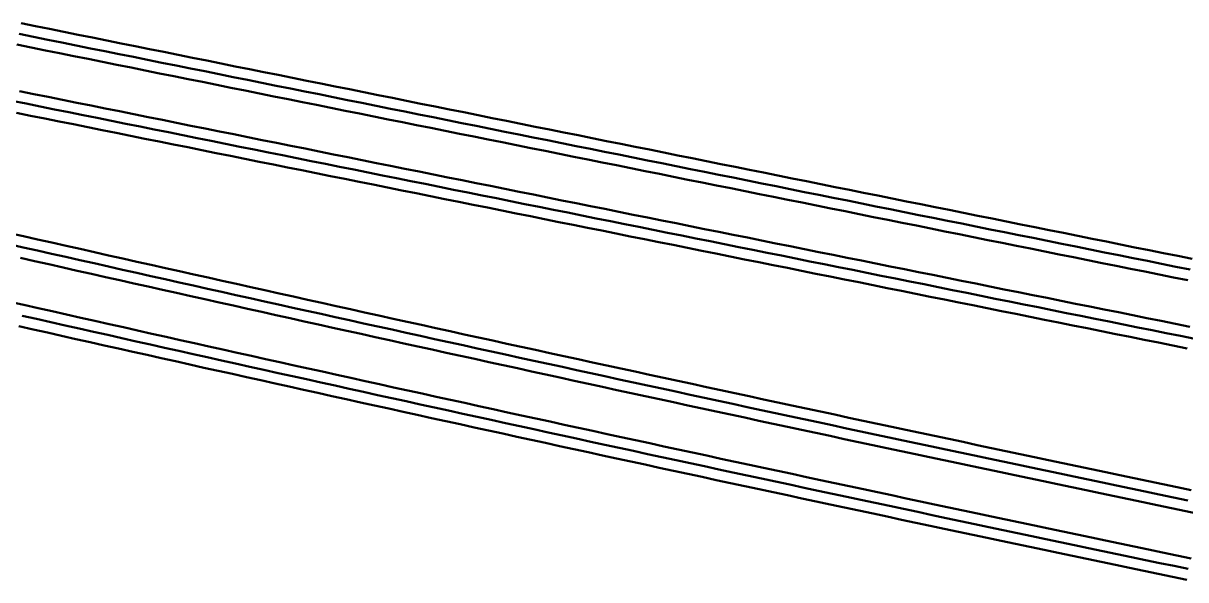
# Model space of a CAD drawing. Header units: millimetres. Extents: x 2688706 to 2690835, y 1254387 to 1255241.
# Drawn here: x 2689476 to 2689555.8, y 1254853.7 to 1254891.9 of the extents above; entities that cross this region are included whole.
import ezdxf

# ---------------------------------------------------------------- set-up
doc = ezdxf.new("R2010")
doc.units = ezdxf.units.MM
doc.layers.add('BS-TR-B-Gleisstrang-LinieGeometrie', color=7, linetype='Continuous')
doc.layers.add('BS-TR-N-Gleisstrang-LinieGeometrie', color=7, linetype='Continuous')

msp = doc.modelspace()

# ---------------------------------------------------------------- linework, layer by layer
at = {"layer": 'BS-TR-B-Gleisstrang-LinieGeometrie', "lineweight": 50}
for points in [[(2689475.709, 1254891.171, 454.8), (2689476.69, 1254890.973, 454.8), (2689477.671, 1254890.776, 454.8), (2689478.652, 1254890.578, 454.8), (2689479.632, 1254890.381, 454.8), (2689480.613, 1254890.183, 454.8), (2689481.594, 1254889.986, 454.8), (2689482.575, 1254889.788, 454.8), (2689483.556, 1254889.591, 454.8), (2689484.536, 1254889.393, 454.8), (2689485.517, 1254889.196, 454.8), (2689486.498, 1254888.999, 454.8), (2689487.479, 1254888.801, 454.8), (2689488.46, 1254888.604, 454.8), (2689489.44, 1254888.406, 454.8), (2689490.421, 1254888.209, 454.8), (2689491.402, 1254888.011, 454.8), (2689492.383, 1254887.814, 454.8), (2689493.364, 1254887.616, 454.8), (2689494.344, 1254887.419, 454.8), (2689495.325, 1254887.221, 454.8), (2689496.306, 1254887.024, 454.8), (2689497.287, 1254886.826, 454.8), (2689498.268, 1254886.629, 454.8), (2689499.248, 1254886.431, 454.8), (2689500.229, 1254886.234, 454.8), (2689501.21, 1254886.036, 454.8), (2689502.191, 1254885.839, 454.8), (2689503.172, 1254885.641, 454.8), (2689504.152, 1254885.444, 454.8), (2689505.133, 1254885.246, 454.8), (2689506.114, 1254885.049, 454.8), (2689507.095, 1254884.851, 454.8), (2689508.076, 1254884.654, 454.8), (2689509.057, 1254884.456, 454.8), (2689510.037, 1254884.259, 454.8), (2689511.018, 1254884.061, 454.8), (2689511.999, 1254883.864, 454.8), (2689512.98, 1254883.666, 454.8), (2689513.961, 1254883.469, 454.8), (2689514.941, 1254883.272, 454.8), (2689515.922, 1254883.074, 454.8), (2689516.903, 1254882.877, 454.8), (2689517.884, 1254882.679, 454.8), (2689518.865, 1254882.482, 454.8), (2689519.845, 1254882.284, 454.8), (2689520.826, 1254882.087, 454.8), (2689521.807, 1254881.889, 454.8), (2689522.788, 1254881.692, 454.8), (2689523.769, 1254881.494, 454.8), (2689524.749, 1254881.297, 454.8), (2689525.73, 1254881.099, 454.8), (2689526.711, 1254880.902, 454.8), (2689527.692, 1254880.704, 454.8), (2689528.673, 1254880.507, 454.8), (2689529.653, 1254880.309, 454.8), (2689530.634, 1254880.112, 454.8), (2689531.615, 1254879.914, 454.8), (2689532.596, 1254879.717, 454.8), (2689533.577, 1254879.519, 454.8), (2689534.557, 1254879.322, 454.8), (2689535.538, 1254879.124, 454.8), (2689536.519, 1254878.927, 454.8), (2689537.5, 1254878.729, 454.8), (2689538.481, 1254878.532, 454.8), (2689539.461, 1254878.334, 454.8), (2689540.442, 1254878.137, 454.8), (2689541.423, 1254877.939, 454.8), (2689542.404, 1254877.742, 454.8), (2689543.385, 1254877.545, 454.8), (2689544.365, 1254877.347, 454.8), (2689545.346, 1254877.15, 454.8), (2689546.327, 1254876.952, 454.8), (2689547.308, 1254876.755, 454.8), (2689548.289, 1254876.557, 454.8), (2689549.269, 1254876.36, 454.8), (2689550.25, 1254876.162, 454.8), (2689551.231, 1254875.965, 454.8), (2689552.212, 1254875.767, 454.8), (2689553.193, 1254875.57, 454.8), (2689554.174, 1254875.372, 454.8), (2689555.154, 1254875.175, 454.8), (2689556.135, 1254874.977, 454.8)], [(2689475.206, 1254886.58, 454.8), (2689476.185, 1254886.383, 454.8), (2689477.164, 1254886.186, 454.8), (2689478.143, 1254885.989, 454.8), (2689479.122, 1254885.791, 454.8), (2689480.101, 1254885.594, 454.8), (2689481.079, 1254885.397, 454.8), (2689482.058, 1254885.2, 454.8), (2689483.037, 1254885.003, 454.8), (2689484.016, 1254884.806, 454.8), (2689484.995, 1254884.609, 454.8), (2689485.974, 1254884.412, 454.8), (2689486.953, 1254884.215, 454.8), (2689487.932, 1254884.018, 454.8), (2689488.91, 1254883.82, 454.8), (2689489.889, 1254883.623, 454.8), (2689490.868, 1254883.426, 454.8), (2689491.847, 1254883.229, 454.8), (2689492.826, 1254883.032, 454.8), (2689493.805, 1254882.835, 454.8), (2689494.784, 1254882.638, 454.8), (2689495.763, 1254882.441, 454.8), (2689496.742, 1254882.244, 454.8), (2689497.72, 1254882.047, 454.8), (2689498.699, 1254881.849, 454.8), (2689499.678, 1254881.652, 454.8), (2689500.657, 1254881.455, 454.8), (2689501.636, 1254881.258, 454.8), (2689502.615, 1254881.061, 454.8), (2689503.594, 1254880.864, 454.8), (2689504.573, 1254880.667, 454.8), (2689505.552, 1254880.47, 454.8), (2689506.53, 1254880.273, 454.8), (2689507.509, 1254880.076, 454.8), (2689508.488, 1254879.879, 454.8), (2689509.467, 1254879.681, 454.8), (2689510.446, 1254879.484, 454.8), (2689511.425, 1254879.287, 454.8), (2689512.404, 1254879.09, 454.8), (2689513.383, 1254878.893, 454.8), (2689514.362, 1254878.696, 454.8), (2689515.34, 1254878.499, 454.8), (2689516.319, 1254878.302, 454.8), (2689517.298, 1254878.105, 454.8), (2689518.277, 1254877.908, 454.8), (2689519.256, 1254877.71, 454.8), (2689520.235, 1254877.513, 454.8), (2689521.214, 1254877.316, 454.8), (2689522.193, 1254877.119, 454.8), (2689523.171, 1254876.922, 454.8), (2689524.15, 1254876.725, 454.8), (2689525.129, 1254876.528, 454.8), (2689526.108, 1254876.331, 454.8), (2689527.087, 1254876.134, 454.8), (2689528.066, 1254875.937, 454.8), (2689529.045, 1254875.739, 454.8), (2689530.024, 1254875.542, 454.8), (2689531.003, 1254875.345, 454.8), (2689531.981, 1254875.148, 454.8), (2689532.96, 1254874.951, 454.8), (2689533.939, 1254874.754, 454.8), (2689534.918, 1254874.557, 454.8), (2689535.897, 1254874.36, 454.8), (2689536.876, 1254874.163, 454.8), (2689537.855, 1254873.966, 454.8), (2689538.834, 1254873.769, 454.8), (2689539.813, 1254873.571, 454.8), (2689540.791, 1254873.374, 454.8), (2689541.77, 1254873.177, 454.8), (2689542.749, 1254872.98, 454.8), (2689543.728, 1254872.783, 454.8), (2689544.707, 1254872.586, 454.8), (2689545.686, 1254872.389, 454.8), (2689546.665, 1254872.192, 454.8), (2689547.644, 1254871.995, 454.8), (2689548.623, 1254871.798, 454.8), (2689549.601, 1254871.6, 454.8), (2689550.58, 1254871.403, 454.8), (2689551.559, 1254871.206, 454.8), (2689552.538, 1254871.009, 454.8), (2689553.517, 1254870.812, 454.8), (2689554.496, 1254870.615, 454.8), (2689555.475, 1254870.418, 454.8), (2689556.454, 1254870.221, 454.8)], [(2689475.022, 1254876.725, 454.8), (2689475.996, 1254876.505, 454.8), (2689476.97, 1254876.286, 454.8), (2689477.943, 1254876.067, 454.8), (2689478.917, 1254875.848, 454.8), (2689479.89, 1254875.629, 454.8), (2689480.864, 1254875.41, 454.8), (2689481.838, 1254875.191, 454.8), (2689482.811, 1254874.973, 454.8), (2689483.785, 1254874.754, 454.8), (2689484.759, 1254874.536, 454.8), (2689484.759, 1254874.536, 454.8), (2689485.732, 1254874.318, 454.8), (2689486.706, 1254874.1, 454.8), (2689487.68, 1254873.882, 454.8), (2689488.654, 1254873.664, 454.8), (2689489.628, 1254873.447, 454.8), (2689490.603, 1254873.229, 454.8), (2689491.577, 1254873.012, 454.8), (2689492.551, 1254872.795, 454.8), (2689493.525, 1254872.579, 454.8), (2689494.499, 1254872.362, 454.8), (2689495.474, 1254872.146, 454.8), (2689496.448, 1254871.93, 454.8), (2689497.423, 1254871.714, 454.8), (2689498.397, 1254871.498, 454.8), (2689499.372, 1254871.282, 454.8), (2689500.346, 1254871.067, 454.8), (2689501.321, 1254870.852, 454.8), (2689502.295, 1254870.637, 454.8), (2689503.27, 1254870.422, 454.8), (2689504.245, 1254870.208, 454.8), (2689505.219, 1254869.993, 454.8), (2689506.194, 1254869.779, 454.8), (2689507.169, 1254869.565, 454.8), (2689508.144, 1254869.351, 454.8), (2689509.119, 1254869.138, 454.8), (2689510.094, 1254868.924, 454.8), (2689511.069, 1254868.711, 454.8), (2689512.044, 1254868.498, 454.8), (2689513.019, 1254868.285, 454.8), (2689513.994, 1254868.073, 454.8), (2689514.969, 1254867.86, 454.8), (2689515.945, 1254867.648, 454.8), (2689516.92, 1254867.436, 454.8), (2689517.895, 1254867.224, 454.8), (2689518.87, 1254867.013, 454.8), (2689519.846, 1254866.801, 454.8), (2689520.821, 1254866.59, 454.8), (2689521.797, 1254866.379, 454.8), (2689522.772, 1254866.168, 454.8), (2689523.748, 1254865.957, 454.8), (2689524.723, 1254865.747, 454.8), (2689525.699, 1254865.536, 454.8), (2689526.675, 1254865.326, 454.8), (2689527.651, 1254865.116, 454.8), (2689528.626, 1254864.907, 454.8), (2689529.602, 1254864.697, 454.8), (2689530.578, 1254864.488, 454.8), (2689531.554, 1254864.279, 454.8), (2689532.53, 1254864.07, 454.8), (2689533.506, 1254863.861, 454.8), (2689534.482, 1254863.653, 454.8), (2689535.458, 1254863.444, 454.8), (2689536.434, 1254863.236, 454.8), (2689537.41, 1254863.028, 454.8), (2689538.386, 1254862.82, 454.8), (2689539.363, 1254862.613, 454.8), (2689540.339, 1254862.406, 454.8), (2689541.315, 1254862.198, 454.8), (2689542.291, 1254861.991, 454.8), (2689543.268, 1254861.785, 454.8), (2689544.244, 1254861.578, 454.8), (2689545.221, 1254861.372, 454.8), (2689546.197, 1254861.166, 454.8), (2689547.174, 1254860.96, 454.8), (2689548.15, 1254860.754, 454.8), (2689549.127, 1254860.548, 454.8), (2689550.104, 1254860.343, 454.8), (2689551.081, 1254860.137, 454.8), (2689552.057, 1254859.932, 454.8), (2689553.034, 1254859.728, 454.8), (2689554.011, 1254859.523, 454.8), (2689554.988, 1254859.319, 454.8), (2689555.965, 1254859.114, 454.8)], [(2689475.929, 1254871.805, 454.8), (2689476.907, 1254871.585, 454.8), (2689477.885, 1254871.365, 454.8), (2689478.862, 1254871.145, 454.8), (2689479.84, 1254870.925, 454.8), (2689480.818, 1254870.706, 454.8), (2689481.796, 1254870.486, 454.8), (2689482.774, 1254870.267, 454.8), (2689483.752, 1254870.047, 454.8), (2689483.752, 1254870.047, 454.8), (2689484.727, 1254869.829, 454.8), (2689485.702, 1254869.611, 454.8), (2689486.677, 1254869.393, 454.8), (2689487.652, 1254869.175, 454.8), (2689488.627, 1254868.957, 454.8), (2689489.602, 1254868.739, 454.8), (2689490.577, 1254868.522, 454.8), (2689491.552, 1254868.305, 454.8), (2689492.527, 1254868.088, 454.8), (2689493.502, 1254867.871, 454.8), (2689494.478, 1254867.655, 454.8), (2689495.453, 1254867.439, 454.8), (2689496.428, 1254867.222, 454.8), (2689497.404, 1254867.006, 454.8), (2689498.379, 1254866.791, 454.8), (2689499.355, 1254866.575, 454.8), (2689500.33, 1254866.36, 454.8), (2689501.306, 1254866.145, 454.8), (2689502.281, 1254865.93, 454.8), (2689503.257, 1254865.715, 454.8), (2689504.233, 1254865.5, 454.8), (2689505.208, 1254865.286, 454.8), (2689506.184, 1254865.072, 454.8), (2689507.16, 1254864.858, 454.8), (2689508.136, 1254864.644, 454.8), (2689509.112, 1254864.43, 454.8), (2689510.088, 1254864.217, 454.8), (2689511.064, 1254864.004, 454.8), (2689512.04, 1254863.791, 454.8), (2689513.016, 1254863.578, 454.8), (2689513.992, 1254863.365, 454.8), (2689514.968, 1254863.153, 454.8), (2689515.944, 1254862.941, 454.8), (2689516.92, 1254862.729, 454.8), (2689517.897, 1254862.517, 454.8), (2689518.873, 1254862.305, 454.8), (2689519.849, 1254862.094, 454.8), (2689520.826, 1254861.882, 454.8), (2689521.802, 1254861.671, 454.8), (2689522.779, 1254861.46, 454.8), (2689523.755, 1254861.25, 454.8), (2689524.732, 1254861.039, 454.8), (2689525.709, 1254860.829, 454.8), (2689526.685, 1254860.619, 454.8), (2689527.662, 1254860.409, 454.8), (2689528.639, 1254860.199, 454.8), (2689529.615, 1254859.99, 454.8), (2689530.592, 1254859.78, 454.8), (2689531.569, 1254859.571, 454.8), (2689532.546, 1254859.362, 454.8), (2689533.523, 1254859.154, 454.8), (2689534.5, 1254858.945, 454.8), (2689535.477, 1254858.737, 454.8), (2689536.454, 1254858.529, 454.8), (2689537.431, 1254858.321, 454.8), (2689538.408, 1254858.113, 454.8), (2689539.386, 1254857.905, 454.8), (2689540.363, 1254857.698, 454.8), (2689541.34, 1254857.491, 454.8), (2689542.317, 1254857.284, 454.8), (2689543.295, 1254857.077, 454.8), (2689544.272, 1254856.871, 454.8), (2689545.25, 1254856.664, 454.8), (2689546.227, 1254856.458, 454.8), (2689547.205, 1254856.252, 454.8), (2689548.182, 1254856.046, 454.8), (2689549.16, 1254855.841, 454.8), (2689550.138, 1254855.635, 454.8), (2689551.115, 1254855.43, 454.8), (2689552.093, 1254855.225, 454.8), (2689553.071, 1254855.02, 454.8), (2689554.049, 1254854.815, 454.8), (2689555.027, 1254854.611, 454.8), (2689556.004, 1254854.407, 454.8)]]:
    msp.add_polyline3d(points, dxfattribs=at)
at = {"layer": 'BS-TR-N-Gleisstrang-LinieGeometrie', "color": 1, "lineweight": 50, "true_color": 0xff0000}
for points in [[(2689475.846, 1254891.908, 454.8), (2689476.827, 1254891.711, 454.8), (2689477.807, 1254891.513, 454.8), (2689478.788, 1254891.316, 454.8), (2689479.769, 1254891.119, 454.8), (2689480.749, 1254890.921, 454.8), (2689481.73, 1254890.724, 454.8), (2689482.711, 1254890.526, 454.8), (2689483.691, 1254890.329, 454.8), (2689484.672, 1254890.131, 454.8), (2689485.653, 1254889.934, 454.8), (2689486.633, 1254889.736, 454.8), (2689487.614, 1254889.539, 454.8), (2689488.595, 1254889.341, 454.8), (2689489.575, 1254889.144, 454.8), (2689490.556, 1254888.946, 454.8), (2689491.537, 1254888.749, 454.8), (2689492.518, 1254888.552, 454.8), (2689493.498, 1254888.354, 454.8), (2689494.479, 1254888.157, 454.8), (2689495.46, 1254887.959, 454.8), (2689496.44, 1254887.762, 454.8), (2689497.421, 1254887.564, 454.8), (2689498.402, 1254887.367, 454.8), (2689499.382, 1254887.169, 454.8), (2689500.363, 1254886.972, 454.8), (2689501.344, 1254886.774, 454.8), (2689502.324, 1254886.577, 454.8), (2689503.305, 1254886.38, 454.8), (2689504.286, 1254886.182, 454.8), (2689505.266, 1254885.985, 454.8), (2689506.247, 1254885.787, 454.8), (2689507.228, 1254885.59, 454.8), (2689508.208, 1254885.392, 454.8), (2689509.189, 1254885.195, 454.8), (2689510.17, 1254884.997, 454.8), (2689511.151, 1254884.8, 454.8), (2689512.131, 1254884.602, 454.8), (2689513.112, 1254884.405, 454.8), (2689514.093, 1254884.207, 454.8), (2689515.073, 1254884.01, 454.8), (2689516.054, 1254883.813, 454.8), (2689517.035, 1254883.615, 454.8), (2689518.015, 1254883.418, 454.8), (2689518.996, 1254883.22, 454.8), (2689519.977, 1254883.023, 454.8), (2689520.957, 1254882.825, 454.8), (2689521.938, 1254882.628, 454.8), (2689522.919, 1254882.43, 454.8), (2689523.899, 1254882.233, 454.8), (2689524.88, 1254882.035, 454.8), (2689525.861, 1254881.838, 454.8), (2689526.841, 1254881.641, 454.8), (2689527.822, 1254881.443, 454.8), (2689528.803, 1254881.246, 454.8), (2689529.783, 1254881.048, 454.8), (2689530.764, 1254880.851, 454.8), (2689531.745, 1254880.653, 454.8), (2689532.726, 1254880.456, 454.8), (2689533.706, 1254880.258, 454.8), (2689534.687, 1254880.061, 454.8), (2689535.668, 1254879.863, 454.8), (2689536.648, 1254879.666, 454.8), (2689537.629, 1254879.468, 454.8), (2689538.61, 1254879.271, 454.8), (2689539.59, 1254879.074, 454.8), (2689540.571, 1254878.876, 454.8), (2689541.552, 1254878.679, 454.8), (2689542.532, 1254878.481, 454.8), (2689543.513, 1254878.284, 454.8), (2689544.494, 1254878.086, 454.8), (2689545.474, 1254877.889, 454.8), (2689546.455, 1254877.691, 454.8), (2689547.436, 1254877.494, 454.8), (2689548.416, 1254877.296, 454.8), (2689549.397, 1254877.099, 454.8), (2689550.378, 1254876.901, 454.8), (2689551.359, 1254876.704, 454.8), (2689552.339, 1254876.507, 454.8), (2689553.32, 1254876.309, 454.8), (2689554.301, 1254876.112, 454.8), (2689555.281, 1254875.914, 454.8), (2689556.262, 1254875.717, 454.8)], [(2689475.55, 1254890.438, 454.8), (2689476.53, 1254890.24, 454.8), (2689477.511, 1254890.043, 454.8), (2689478.492, 1254889.846, 454.8), (2689479.473, 1254889.648, 454.8), (2689480.453, 1254889.451, 454.8), (2689481.434, 1254889.253, 454.8), (2689482.415, 1254889.056, 454.8), (2689483.395, 1254888.858, 454.8), (2689484.376, 1254888.661, 454.8), (2689485.357, 1254888.463, 454.8), (2689486.337, 1254888.266, 454.8), (2689487.318, 1254888.068, 454.8), (2689488.299, 1254887.871, 454.8), (2689489.279, 1254887.673, 454.8), (2689490.26, 1254887.476, 454.8), (2689491.241, 1254887.279, 454.8), (2689492.221, 1254887.081, 454.8), (2689493.202, 1254886.884, 454.8), (2689494.183, 1254886.686, 454.8), (2689495.163, 1254886.489, 454.8), (2689496.144, 1254886.291, 454.8), (2689497.125, 1254886.094, 454.8), (2689498.106, 1254885.896, 454.8), (2689499.086, 1254885.699, 454.8), (2689500.067, 1254885.501, 454.8), (2689501.048, 1254885.304, 454.8), (2689502.028, 1254885.106, 454.8), (2689503.009, 1254884.909, 454.8), (2689503.99, 1254884.712, 454.8), (2689504.97, 1254884.514, 454.8), (2689505.951, 1254884.317, 454.8), (2689506.932, 1254884.119, 454.8), (2689507.912, 1254883.922, 454.8), (2689508.893, 1254883.724, 454.8), (2689509.874, 1254883.527, 454.8), (2689510.854, 1254883.329, 454.8), (2689511.835, 1254883.132, 454.8), (2689512.816, 1254882.934, 454.8), (2689513.796, 1254882.737, 454.8), (2689514.777, 1254882.54, 454.8), (2689515.758, 1254882.342, 454.8), (2689516.738, 1254882.145, 454.8), (2689517.719, 1254881.947, 454.8), (2689518.7, 1254881.75, 454.8), (2689519.681, 1254881.552, 454.8), (2689520.661, 1254881.355, 454.8), (2689521.642, 1254881.157, 454.8), (2689522.623, 1254880.96, 454.8), (2689523.603, 1254880.762, 454.8), (2689524.584, 1254880.565, 454.8), (2689525.565, 1254880.367, 454.8), (2689526.545, 1254880.17, 454.8), (2689527.526, 1254879.973, 454.8), (2689528.507, 1254879.775, 454.8), (2689529.487, 1254879.578, 454.8), (2689530.468, 1254879.38, 454.8), (2689531.449, 1254879.183, 454.8), (2689532.429, 1254878.985, 454.8), (2689533.41, 1254878.788, 454.8), (2689534.391, 1254878.59, 454.8), (2689535.371, 1254878.393, 454.8), (2689536.352, 1254878.195, 454.8), (2689537.333, 1254877.998, 454.8), (2689538.314, 1254877.801, 454.8), (2689539.294, 1254877.603, 454.8), (2689540.275, 1254877.406, 454.8), (2689541.256, 1254877.208, 454.8), (2689542.236, 1254877.011, 454.8), (2689543.217, 1254876.813, 454.8), (2689544.198, 1254876.616, 454.8), (2689545.178, 1254876.418, 454.8), (2689546.159, 1254876.221, 454.8), (2689547.14, 1254876.023, 454.8), (2689548.12, 1254875.826, 454.8), (2689549.101, 1254875.628, 454.8), (2689550.082, 1254875.431, 454.8), (2689551.062, 1254875.234, 454.8), (2689552.043, 1254875.036, 454.8), (2689553.024, 1254874.839, 454.8), (2689554.004, 1254874.641, 454.8), (2689554.985, 1254874.444, 454.8), (2689555.966, 1254874.246, 454.8)], [(2689475.747, 1254887.236, 454.8), (2689476.727, 1254887.039, 454.8), (2689477.707, 1254886.841, 454.8), (2689478.687, 1254886.644, 454.8), (2689479.667, 1254886.447, 454.8), (2689480.647, 1254886.249, 454.8), (2689481.627, 1254886.052, 454.8), (2689482.607, 1254885.855, 454.8), (2689483.587, 1254885.657, 454.8), (2689484.567, 1254885.46, 454.8), (2689485.547, 1254885.263, 454.8), (2689486.527, 1254885.065, 454.8), (2689487.507, 1254884.868, 454.8), (2689488.487, 1254884.671, 454.8), (2689489.467, 1254884.474, 454.8), (2689490.447, 1254884.276, 454.8), (2689491.427, 1254884.079, 454.8), (2689492.407, 1254883.882, 454.8), (2689493.387, 1254883.684, 454.8), (2689494.367, 1254883.487, 454.8), (2689495.346, 1254883.29, 454.8), (2689496.326, 1254883.092, 454.8), (2689497.306, 1254882.895, 454.8), (2689498.286, 1254882.698, 454.8), (2689499.266, 1254882.5, 454.8), (2689500.246, 1254882.303, 454.8), (2689501.226, 1254882.106, 454.8), (2689502.206, 1254881.908, 454.8), (2689503.186, 1254881.711, 454.8), (2689504.166, 1254881.514, 454.8), (2689505.146, 1254881.317, 454.8), (2689506.126, 1254881.119, 454.8), (2689507.106, 1254880.922, 454.8), (2689508.086, 1254880.725, 454.8), (2689509.066, 1254880.527, 454.8), (2689510.046, 1254880.33, 454.8), (2689511.026, 1254880.133, 454.8), (2689512.006, 1254879.935, 454.8), (2689512.986, 1254879.738, 454.8), (2689513.966, 1254879.541, 454.8), (2689514.945, 1254879.343, 454.8), (2689515.925, 1254879.146, 454.8), (2689516.905, 1254878.949, 454.8), (2689517.885, 1254878.751, 454.8), (2689518.865, 1254878.554, 454.8), (2689519.845, 1254878.357, 454.8), (2689520.825, 1254878.16, 454.8), (2689521.805, 1254877.962, 454.8), (2689522.785, 1254877.765, 454.8), (2689523.765, 1254877.568, 454.8), (2689524.745, 1254877.37, 454.8), (2689525.725, 1254877.173, 454.8), (2689526.705, 1254876.976, 454.8), (2689527.685, 1254876.778, 454.8), (2689528.665, 1254876.581, 454.8), (2689529.645, 1254876.384, 454.8), (2689530.625, 1254876.186, 454.8), (2689531.605, 1254875.989, 454.8), (2689532.585, 1254875.792, 454.8), (2689533.565, 1254875.595, 454.8), (2689534.544, 1254875.397, 454.8), (2689535.524, 1254875.2, 454.8), (2689536.504, 1254875.003, 454.8), (2689537.484, 1254874.805, 454.8), (2689538.464, 1254874.608, 454.8), (2689539.444, 1254874.411, 454.8), (2689540.424, 1254874.213, 454.8), (2689541.404, 1254874.016, 454.8), (2689542.384, 1254873.819, 454.8), (2689543.364, 1254873.621, 454.8), (2689544.344, 1254873.424, 454.8), (2689545.324, 1254873.227, 454.8), (2689546.304, 1254873.029, 454.8), (2689547.284, 1254872.832, 454.8), (2689548.264, 1254872.635, 454.8), (2689549.244, 1254872.438, 454.8), (2689550.224, 1254872.24, 454.8), (2689551.204, 1254872.043, 454.8), (2689552.184, 1254871.846, 454.8), (2689553.164, 1254871.648, 454.8), (2689554.144, 1254871.451, 454.8), (2689555.123, 1254871.254, 454.8), (2689556.103, 1254871.056, 454.8)], [(2689475.521, 1254885.752, 454.8), (2689476.502, 1254885.554, 454.8), (2689477.482, 1254885.357, 454.8), (2689478.463, 1254885.159, 454.8), (2689479.443, 1254884.962, 454.8), (2689480.424, 1254884.764, 454.8), (2689481.404, 1254884.567, 454.8), (2689482.385, 1254884.37, 454.8), (2689483.365, 1254884.172, 454.8), (2689484.346, 1254883.975, 454.8), (2689485.326, 1254883.777, 454.8), (2689486.307, 1254883.58, 454.8), (2689487.287, 1254883.383, 454.8), (2689488.268, 1254883.185, 454.8), (2689489.248, 1254882.988, 454.8), (2689490.229, 1254882.79, 454.8), (2689491.209, 1254882.593, 454.8), (2689492.19, 1254882.395, 454.8), (2689493.17, 1254882.198, 454.8), (2689494.151, 1254882.001, 454.8), (2689495.131, 1254881.803, 454.8), (2689496.112, 1254881.606, 454.8), (2689497.092, 1254881.408, 454.8), (2689498.073, 1254881.211, 454.8), (2689499.054, 1254881.013, 454.8), (2689500.034, 1254880.816, 454.8), (2689501.015, 1254880.619, 454.8), (2689501.995, 1254880.421, 454.8), (2689502.976, 1254880.224, 454.8), (2689503.956, 1254880.026, 454.8), (2689504.937, 1254879.829, 454.8), (2689505.917, 1254879.631, 454.8), (2689506.898, 1254879.434, 454.8), (2689507.878, 1254879.237, 454.8), (2689508.859, 1254879.039, 454.8), (2689509.839, 1254878.842, 454.8), (2689510.82, 1254878.644, 454.8), (2689511.8, 1254878.447, 454.8), (2689512.781, 1254878.249, 454.8), (2689513.761, 1254878.052, 454.8), (2689514.742, 1254877.855, 454.8), (2689515.722, 1254877.657, 454.8), (2689516.703, 1254877.46, 454.8), (2689517.683, 1254877.262, 454.8), (2689518.664, 1254877.065, 454.8), (2689519.644, 1254876.867, 454.8), (2689520.625, 1254876.67, 454.8), (2689521.605, 1254876.473, 454.8), (2689522.586, 1254876.275, 454.8), (2689523.566, 1254876.078, 454.8), (2689524.547, 1254875.88, 454.8), (2689525.527, 1254875.683, 454.8), (2689526.508, 1254875.486, 454.8), (2689527.488, 1254875.288, 454.8), (2689528.469, 1254875.091, 454.8), (2689529.449, 1254874.893, 454.8), (2689530.43, 1254874.696, 454.8), (2689531.41, 1254874.498, 454.8), (2689532.391, 1254874.301, 454.8), (2689533.371, 1254874.104, 454.8), (2689534.352, 1254873.906, 454.8), (2689535.332, 1254873.709, 454.8), (2689536.313, 1254873.511, 454.8), (2689537.293, 1254873.314, 454.8), (2689538.274, 1254873.116, 454.8), (2689539.255, 1254872.919, 454.8), (2689540.235, 1254872.722, 454.8), (2689541.216, 1254872.524, 454.8), (2689542.196, 1254872.327, 454.8), (2689543.177, 1254872.129, 454.8), (2689544.157, 1254871.932, 454.8), (2689545.138, 1254871.734, 454.8), (2689546.118, 1254871.537, 454.8), (2689547.099, 1254871.34, 454.8), (2689548.079, 1254871.142, 454.8), (2689549.06, 1254870.945, 454.8), (2689550.04, 1254870.747, 454.8), (2689551.021, 1254870.55, 454.8), (2689552.001, 1254870.352, 454.8), (2689552.982, 1254870.155, 454.8), (2689553.962, 1254869.958, 454.8), (2689554.943, 1254869.76, 454.8), (2689555.923, 1254869.563, 454.8)], [(2689475.032, 1254877.491, 454.795), (2689476.006, 1254877.272, 454.795), (2689476.981, 1254877.052, 454.795), (2689477.955, 1254876.833, 454.795), (2689478.93, 1254876.614, 454.795), (2689479.904, 1254876.394, 454.795), (2689480.879, 1254876.175, 454.795), (2689481.853, 1254875.956, 454.794), (2689482.828, 1254875.738, 454.794), (2689483.802, 1254875.519, 454.793), (2689484.777, 1254875.3, 454.793), (2689484.777, 1254875.3, 454.793), (2689485.754, 1254875.081, 454.792), (2689486.731, 1254874.862, 454.791), (2689487.708, 1254874.644, 454.791), (2689488.685, 1254874.426, 454.791), (2689489.662, 1254874.207, 454.79), (2689490.639, 1254873.989, 454.79), (2689491.617, 1254873.772, 454.79), (2689492.594, 1254873.554, 454.79), (2689493.571, 1254873.336, 454.79), (2689494.549, 1254873.119, 454.79), (2689495.526, 1254872.902, 454.79), (2689496.504, 1254872.685, 454.79), (2689497.481, 1254872.469, 454.79), (2689498.459, 1254872.252, 454.79), (2689499.436, 1254872.036, 454.79), (2689500.414, 1254871.82, 454.79), (2689501.392, 1254871.604, 454.79), (2689502.369, 1254871.389, 454.79), (2689503.347, 1254871.173, 454.79), (2689504.325, 1254870.958, 454.79), (2689505.303, 1254870.743, 454.79), (2689506.281, 1254870.528, 454.79), (2689507.259, 1254870.313, 454.79), (2689508.237, 1254870.099, 454.79), (2689509.215, 1254869.884, 454.79), (2689510.193, 1254869.67, 454.79), (2689511.171, 1254869.456, 454.79), (2689512.149, 1254869.243, 454.79), (2689513.127, 1254869.029, 454.79), (2689514.105, 1254868.816, 454.79), (2689515.084, 1254868.603, 454.79), (2689516.062, 1254868.39, 454.79), (2689517.04, 1254868.177, 454.79), (2689518.019, 1254867.965, 454.79), (2689518.997, 1254867.752, 454.79), (2689519.976, 1254867.54, 454.79), (2689520.954, 1254867.328, 454.79), (2689521.933, 1254867.117, 454.79), (2689522.911, 1254866.905, 454.79), (2689523.89, 1254866.694, 454.79), (2689524.869, 1254866.483, 454.79), (2689525.848, 1254866.272, 454.79), (2689526.826, 1254866.061, 454.79), (2689527.805, 1254865.85, 454.79), (2689528.784, 1254865.64, 454.79), (2689529.763, 1254865.43, 454.79), (2689530.742, 1254865.22, 454.79), (2689531.721, 1254865.01, 454.79), (2689532.7, 1254864.8, 454.79), (2689533.679, 1254864.591, 454.79), (2689534.658, 1254864.382, 454.79), (2689535.637, 1254864.173, 454.79), (2689536.617, 1254863.964, 454.79), (2689537.596, 1254863.755, 454.79), (2689538.575, 1254863.547, 454.79), (2689539.555, 1254863.339, 454.79), (2689540.534, 1254863.131, 454.79), (2689541.513, 1254862.923, 454.79), (2689542.493, 1254862.715, 454.79), (2689543.472, 1254862.508, 454.79), (2689544.452, 1254862.301, 454.79), (2689545.431, 1254862.094, 454.79), (2689546.411, 1254861.887, 454.79), (2689547.391, 1254861.68, 454.79), (2689548.37, 1254861.474, 454.79), (2689549.35, 1254861.268, 454.79), (2689550.33, 1254861.061, 454.79), (2689551.31, 1254860.856, 454.79), (2689552.29, 1254860.65, 454.79), (2689553.27, 1254860.445, 454.79), (2689554.25, 1254860.239, 454.79), (2689555.23, 1254860.034, 454.79), (2689556.21, 1254859.829, 454.79)], [(2689475.802, 1254875.781, 454.805), (2689476.776, 1254875.561, 454.805), (2689477.751, 1254875.342, 454.805), (2689478.726, 1254875.123, 454.805), (2689479.7, 1254874.903, 454.805), (2689480.675, 1254874.684, 454.806), (2689481.65, 1254874.465, 454.806), (2689482.625, 1254874.246, 454.807), (2689483.599, 1254874.028, 454.807), (2689484.574, 1254873.809, 454.808), (2689484.574, 1254873.809, 454.808), (2689485.549, 1254873.591, 454.808), (2689486.523, 1254873.373, 454.809), (2689487.498, 1254873.154, 454.809), (2689488.473, 1254872.937, 454.81), (2689489.447, 1254872.719, 454.81), (2689490.422, 1254872.502, 454.81), (2689491.397, 1254872.284, 454.81), (2689492.372, 1254872.067, 454.81), (2689493.347, 1254871.85, 454.81), (2689494.322, 1254871.634, 454.81), (2689495.297, 1254871.417, 454.81), (2689496.272, 1254871.201, 454.81), (2689497.247, 1254870.985, 454.81), (2689498.222, 1254870.769, 454.81), (2689499.197, 1254870.553, 454.81), (2689500.172, 1254870.338, 454.81), (2689501.147, 1254870.123, 454.81), (2689502.123, 1254869.908, 454.81), (2689503.098, 1254869.693, 454.81), (2689504.073, 1254869.478, 454.81), (2689505.049, 1254869.263, 454.81), (2689506.024, 1254869.049, 454.81), (2689507, 1254868.835, 454.81), (2689507.975, 1254868.621, 454.81), (2689508.951, 1254868.407, 454.81), (2689509.926, 1254868.194, 454.81), (2689510.902, 1254867.98, 454.81), (2689511.878, 1254867.767, 454.81), (2689512.854, 1254867.554, 454.81), (2689513.829, 1254867.342, 454.81), (2689514.805, 1254867.129, 454.81), (2689515.781, 1254866.917, 454.81), (2689516.757, 1254866.704, 454.81), (2689517.733, 1254866.492, 454.81), (2689518.709, 1254866.281, 454.81), (2689519.685, 1254866.069, 454.81), (2689520.661, 1254865.858, 454.81), (2689521.637, 1254865.646, 454.81), (2689522.613, 1254865.435, 454.81), (2689523.59, 1254865.225, 454.81), (2689524.566, 1254865.014, 454.81), (2689525.542, 1254864.804, 454.81), (2689526.519, 1254864.593, 454.81), (2689527.495, 1254864.383, 454.81), (2689528.471, 1254864.173, 454.81), (2689529.448, 1254863.964, 454.81), (2689530.424, 1254863.754, 454.81), (2689531.401, 1254863.545, 454.81), (2689532.377, 1254863.336, 454.81), (2689533.354, 1254863.127, 454.81), (2689534.331, 1254862.919, 454.81), (2689535.307, 1254862.71, 454.81), (2689536.284, 1254862.502, 454.81), (2689537.261, 1254862.294, 454.81), (2689538.238, 1254862.086, 454.81), (2689539.215, 1254861.878, 454.81), (2689540.192, 1254861.671, 454.81), (2689541.169, 1254861.463, 454.81), (2689542.146, 1254861.256, 454.81), (2689543.123, 1254861.049, 454.81), (2689544.1, 1254860.843, 454.81), (2689545.077, 1254860.636, 454.81), (2689546.054, 1254860.43, 454.81), (2689547.031, 1254860.224, 454.81), (2689548.009, 1254860.018, 454.81), (2689548.986, 1254859.812, 454.81), (2689549.963, 1254859.606, 454.81), (2689550.941, 1254859.401, 454.81), (2689551.918, 1254859.196, 454.81), (2689552.895, 1254858.991, 454.81), (2689553.873, 1254858.786, 454.81), (2689554.851, 1254858.582, 454.81), (2689555.828, 1254858.377, 454.81), (2689556.806, 1254858.173, 454.81)], [(2689475.053, 1254872.771, 454.795), (2689476.03, 1254872.551, 454.795), (2689477.007, 1254872.331, 454.795), (2689477.985, 1254872.111, 454.795), (2689478.962, 1254871.891, 454.795), (2689479.94, 1254871.672, 454.795), (2689480.917, 1254871.452, 454.795), (2689481.894, 1254871.233, 454.795), (2689482.872, 1254871.013, 454.795), (2689483.849, 1254870.794, 454.795), (2689483.849, 1254870.794, 454.795), (2689484.825, 1254870.575, 454.795), (2689485.802, 1254870.357, 454.795), (2689486.778, 1254870.138, 454.795), (2689487.754, 1254869.92, 454.795), (2689488.731, 1254869.702, 454.795), (2689489.707, 1254869.484, 454.795), (2689490.683, 1254869.267, 454.795), (2689491.66, 1254869.049, 454.795), (2689492.636, 1254868.832, 454.795), (2689493.613, 1254868.615, 454.795), (2689494.59, 1254868.398, 454.795), (2689495.566, 1254868.182, 454.795), (2689496.543, 1254867.965, 454.795), (2689497.52, 1254867.749, 454.795), (2689498.496, 1254867.533, 454.795), (2689499.473, 1254867.317, 454.795), (2689500.45, 1254867.101, 454.795), (2689501.427, 1254866.886, 454.795), (2689502.404, 1254866.671, 454.795), (2689503.381, 1254866.456, 454.795), (2689504.358, 1254866.241, 454.795), (2689505.335, 1254866.026, 454.795), (2689506.312, 1254865.812, 454.795), (2689507.289, 1254865.597, 454.795), (2689508.267, 1254865.383, 454.795), (2689509.244, 1254865.169, 454.795), (2689510.221, 1254864.956, 454.795), (2689511.198, 1254864.742, 454.795), (2689512.176, 1254864.529, 454.795), (2689513.153, 1254864.316, 454.795), (2689514.131, 1254864.103, 454.795), (2689515.108, 1254863.89, 454.795), (2689516.086, 1254863.677, 454.795), (2689517.063, 1254863.465, 454.795), (2689518.041, 1254863.253, 454.795), (2689519.019, 1254863.041, 454.795), (2689519.996, 1254862.829, 454.795), (2689520.974, 1254862.618, 454.795), (2689521.952, 1254862.406, 454.795), (2689522.93, 1254862.195, 454.795), (2689523.908, 1254861.984, 454.795), (2689524.886, 1254861.773, 454.795), (2689525.864, 1254861.563, 454.795), (2689526.842, 1254861.352, 454.795), (2689527.82, 1254861.142, 454.795), (2689528.798, 1254860.932, 454.795), (2689529.776, 1254860.722, 454.795), (2689530.754, 1254860.513, 454.795), (2689531.732, 1254860.303, 454.795), (2689532.711, 1254860.094, 454.795), (2689533.689, 1254859.885, 454.795), (2689534.667, 1254859.676, 454.795), (2689535.646, 1254859.468, 454.795), (2689536.624, 1254859.259, 454.795), (2689537.603, 1254859.051, 454.795), (2689538.581, 1254858.843, 454.795), (2689539.56, 1254858.635, 454.795), (2689540.538, 1254858.428, 454.795), (2689541.517, 1254858.22, 454.795), (2689542.496, 1254858.013, 454.795), (2689543.474, 1254857.806, 454.795), (2689544.453, 1254857.599, 454.795), (2689545.432, 1254857.392, 454.795), (2689546.411, 1254857.186, 454.795), (2689547.39, 1254856.979, 454.795), (2689548.369, 1254856.773, 454.795), (2689549.348, 1254856.567, 454.795), (2689550.327, 1254856.362, 454.795), (2689551.306, 1254856.156, 454.795), (2689552.285, 1254855.951, 454.795), (2689553.264, 1254855.746, 454.795), (2689554.243, 1254855.541, 454.795), (2689555.222, 1254855.336, 454.795), (2689556.202, 1254855.132, 454.795)], [(2689475.697, 1254871.089, 454.805), (2689476.675, 1254870.869, 454.805), (2689477.652, 1254870.649, 454.805), (2689478.629, 1254870.429, 454.805), (2689479.607, 1254870.209, 454.805), (2689480.584, 1254869.99, 454.805), (2689481.562, 1254869.77, 454.805), (2689482.54, 1254869.551, 454.805), (2689483.517, 1254869.331, 454.805), (2689483.517, 1254869.331, 454.805), (2689484.494, 1254869.113, 454.805), (2689485.47, 1254868.894, 454.805), (2689486.447, 1254868.675, 454.805), (2689487.423, 1254868.457, 454.805), (2689488.4, 1254868.239, 454.805), (2689489.377, 1254868.021, 454.805), (2689490.354, 1254867.804, 454.805), (2689491.33, 1254867.586, 454.805), (2689492.307, 1254867.369, 454.805), (2689493.284, 1254867.152, 454.805), (2689494.261, 1254866.935, 454.805), (2689495.238, 1254866.718, 454.805), (2689496.215, 1254866.501, 454.805), (2689497.192, 1254866.285, 454.805), (2689498.169, 1254866.069, 454.805), (2689499.146, 1254865.853, 454.805), (2689500.124, 1254865.637, 454.805), (2689501.101, 1254865.422, 454.805), (2689502.078, 1254865.206, 454.805), (2689503.055, 1254864.991, 454.805), (2689504.033, 1254864.776, 454.805), (2689505.01, 1254864.562, 454.805), (2689505.988, 1254864.347, 454.805), (2689506.965, 1254864.133, 454.805), (2689507.943, 1254863.919, 454.805), (2689508.92, 1254863.705, 454.805), (2689509.898, 1254863.491, 454.805), (2689510.876, 1254863.277, 454.805), (2689511.853, 1254863.064, 454.805), (2689512.831, 1254862.851, 454.805), (2689513.809, 1254862.638, 454.805), (2689514.787, 1254862.425, 454.805), (2689515.765, 1254862.212, 454.805), (2689516.743, 1254862, 454.805), (2689517.721, 1254861.788, 454.805), (2689518.699, 1254861.576, 454.805), (2689519.677, 1254861.364, 454.805), (2689520.655, 1254861.152, 454.805), (2689521.633, 1254860.941, 454.805), (2689522.611, 1254860.729, 454.805), (2689523.589, 1254860.518, 454.805), (2689524.568, 1254860.307, 454.805), (2689525.546, 1254860.097, 454.805), (2689526.524, 1254859.886, 454.805), (2689527.503, 1254859.676, 454.805), (2689528.481, 1254859.466, 454.805), (2689529.459, 1254859.256, 454.805), (2689530.438, 1254859.047, 454.805), (2689531.417, 1254858.837, 454.805), (2689532.395, 1254858.628, 454.805), (2689533.374, 1254858.419, 454.805), (2689534.352, 1254858.21, 454.805), (2689535.331, 1254858.001, 454.805), (2689536.31, 1254857.793, 454.805), (2689537.289, 1254857.584, 454.805), (2689538.268, 1254857.376, 454.805), (2689539.247, 1254857.168, 454.805), (2689540.225, 1254856.961, 454.805), (2689541.204, 1254856.753, 454.805), (2689542.183, 1254856.546, 454.805), (2689543.163, 1254856.339, 454.805), (2689544.142, 1254856.132, 454.805), (2689545.121, 1254855.925, 454.805), (2689546.1, 1254855.718, 454.805), (2689547.079, 1254855.512, 454.805), (2689548.058, 1254855.306, 454.805), (2689549.038, 1254855.1, 454.805), (2689550.017, 1254854.894, 454.805), (2689550.996, 1254854.689, 454.805), (2689551.976, 1254854.483, 454.805), (2689552.955, 1254854.278, 454.805), (2689553.935, 1254854.073, 454.805), (2689554.914, 1254853.868, 454.805), (2689555.894, 1254853.664, 454.805)]]:
    msp.add_polyline3d(points, dxfattribs=at)

doc.saveas('drawing.dxf')
